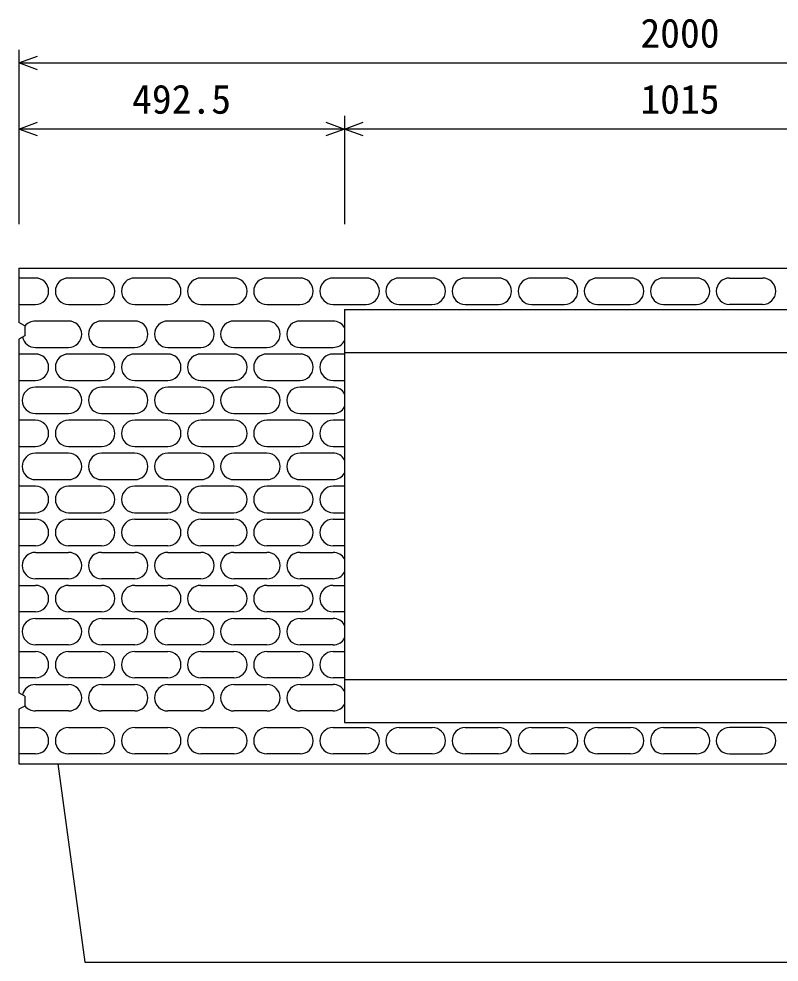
# Model space of a CAD drawing. Units: millimetres, scale not verified. Extents: x -16800 to 16800, y -5940 to 5940.
# Drawn here: x -8964 to -7814, y 2742 to 4169 of the extents above; entities that cross this region are included whole.
import ezdxf
from ezdxf.enums import TextEntityAlignment as Align

# ---------------------------------------------------------------- set-up
doc = ezdxf.new("R2010")
doc.units = ezdxf.units.MM
doc.header["$LTSCALE"] = 20
for name, color, linetype, lineweight in [('0-0_DIM', 7, 'Continuous', 25), ('0-2_HATCH', 6, 'Continuous', 25), ('0-5_OUTLINE', 3, 'Continuous', 25)]:
    doc.layers.add(name, color=color, linetype=linetype, lineweight=lineweight)
doc.styles.add('ＭＳ ゴシック', font='')
doc.styles.get('ＭＳ ゴシック').set_extended_font_data('MS Gothic')

msp = doc.modelspace()

# ---------------------------------------------------------------- linework, layer by layer
at = {"layer": '0-0_DIM'}
for p, q in [((-8963.67, 4121.94), (-8963.67, 3858.19)), ((-8963.67, 4101.94), (-6963.67, 4101.94)), ((-8471.17, 4021.94), (-8471.17, 3858.19)), ((-8471.17, 4001.94), (-8963.67, 4001.94)), ((-7456.17, 4001.94), (-8471.17, 4001.94))]:
    msp.add_line(p, q, dxfattribs=at)
for points in [[(-8935.48, 4091.68), (-8963.67, 4101.94), (-8935.48, 4112.2)], [(-8935.48, 3991.68), (-8963.67, 4001.94), (-8935.48, 4012.2)], [(-8499.36, 4012.2), (-8471.17, 4001.94), (-8499.36, 3991.68)], [(-8442.98, 3991.68), (-8471.17, 4001.94), (-8442.98, 4012.2)]]:
    msp.add_lwpolyline(points, dxfattribs=at)
at = {"layer": '0-2_HATCH'}
for p, q in [((-8938.67, 3776.52), (-8963.67, 3776.52)), ((-8838.49, 3776.52), (-8888.49, 3776.52)), ((-8738.49, 3776.52), (-8788.49, 3776.52)), ((-8638.49, 3776.52), (-8688.49, 3776.52)), ((-8538.49, 3776.52), (-8588.49, 3776.52)), ((-8438.49, 3776.52), (-8488.49, 3776.52)), ((-8338.49, 3776.52), (-8388.49, 3776.52)), ((-8238.49, 3776.52), (-8288.49, 3776.52)), ((-8138.49, 3776.52), (-8188.49, 3776.52)), ((-8038.49, 3776.52), (-8088.49, 3776.52)), ((-7938.86, 3776.52), (-7988.49, 3776.52)), ((-7888.86, 3776.52), (-7838.86, 3776.52)), ((-8963.67, 3736.52), (-8938.67, 3736.52)), ((-8888.49, 3736.52), (-8838.49, 3736.52)), ((-8788.49, 3736.52), (-8738.49, 3736.52)), ((-8688.49, 3736.52), (-8638.49, 3736.52)), ((-8588.49, 3736.52), (-8538.49, 3736.52)), ((-8488.49, 3736.52), (-8438.49, 3736.52)), ((-8388.49, 3736.52), (-8338.49, 3736.52)), ((-8288.49, 3736.52), (-8238.49, 3736.52)), ((-8188.49, 3736.52), (-8138.49, 3736.52)), ((-8088.49, 3736.52), (-8038.49, 3736.52)), ((-7988.49, 3736.52), (-7938.86, 3736.52)), ((-7838.86, 3736.52), (-7888.86, 3736.52)), ((-8888.67, 3711.52), (-8938.67, 3711.52)), ((-8788.49, 3711.52), (-8838.49, 3711.52)), ((-8688.49, 3711.52), (-8738.49, 3711.52)), ((-8588.49, 3711.52), (-8638.49, 3711.52)), ((-8488.49, 3711.52), (-8538.49, 3711.52)), ((-8938.67, 3671.52), (-8888.67, 3671.52)), ((-8838.49, 3671.52), (-8788.49, 3671.52)), ((-8738.49, 3671.52), (-8688.49, 3671.52)), ((-8638.49, 3671.52), (-8588.49, 3671.52)), ((-8538.49, 3671.52), (-8488.49, 3671.52)), ((-8938.67, 3661.52), (-8963.67, 3661.52)), ((-8838.49, 3661.52), (-8888.49, 3661.52)), ((-8738.49, 3661.52), (-8788.49, 3661.52)), ((-8638.49, 3661.52), (-8688.49, 3661.52)), ((-8538.49, 3661.52), (-8588.49, 3661.52)), ((-8471.17, 3661.52), (-8488.49, 3661.52)), ((-8963.67, 3621.52), (-8938.67, 3621.52)), ((-8888.67, 3611.52), (-8938.67, 3611.52)), ((-8888.49, 3621.52), (-8838.49, 3621.52)), ((-8788.49, 3611.52), (-8838.49, 3611.52)), ((-8788.49, 3621.52), (-8738.49, 3621.52)), ((-8688.49, 3611.52), (-8738.49, 3611.52)), ((-8688.49, 3621.52), (-8638.49, 3621.52)), ((-8588.49, 3611.52), (-8638.49, 3611.52)), ((-8588.49, 3621.52), (-8538.49, 3621.52)), ((-8488.49, 3611.52), (-8538.49, 3611.52)), ((-8488.49, 3621.52), (-8471.17, 3621.52)), ((-8938.67, 3571.52), (-8888.67, 3571.52)), ((-8838.49, 3571.52), (-8788.49, 3571.52)), ((-8738.49, 3571.52), (-8688.49, 3571.52)), ((-8638.49, 3571.52), (-8588.49, 3571.52)), ((-8538.49, 3571.52), (-8488.49, 3571.52)), ((-8938.67, 3561.52), (-8963.67, 3561.52)), ((-8838.49, 3561.52), (-8888.49, 3561.52)), ((-8738.49, 3561.52), (-8788.49, 3561.52)), ((-8638.49, 3561.52), (-8688.49, 3561.52)), ((-8538.49, 3561.52), (-8588.49, 3561.52)), ((-8471.17, 3561.52), (-8488.49, 3561.52)), ((-8963.67, 3521.52), (-8938.67, 3521.52)), ((-8888.67, 3511.52), (-8938.67, 3511.52)), ((-8888.49, 3521.52), (-8838.49, 3521.52)), ((-8788.49, 3511.52), (-8838.49, 3511.52)), ((-8788.49, 3521.52), (-8738.49, 3521.52)), ((-8688.49, 3511.52), (-8738.49, 3511.52)), ((-8688.49, 3521.52), (-8638.49, 3521.52)), ((-8588.49, 3511.52), (-8638.49, 3511.52)), ((-8588.49, 3521.52), (-8538.49, 3521.52)), ((-8488.49, 3511.52), (-8538.49, 3511.52)), ((-8488.49, 3521.52), (-8471.17, 3521.52)), ((-8938.67, 3471.52), (-8888.67, 3471.52)), ((-8838.49, 3471.52), (-8788.49, 3471.52)), ((-8738.49, 3471.52), (-8688.49, 3471.52)), ((-8638.49, 3471.52), (-8588.49, 3471.52)), ((-8538.49, 3471.52), (-8488.49, 3471.52)), ((-8938.67, 3461.52), (-8963.67, 3461.52)), ((-8838.49, 3461.52), (-8888.49, 3461.52)), ((-8738.49, 3461.52), (-8788.49, 3461.52)), ((-8638.49, 3461.52), (-8688.49, 3461.52)), ((-8538.49, 3461.52), (-8588.49, 3461.52)), ((-8471.17, 3461.52), (-8488.49, 3461.52)), ((-8963.67, 3421.52), (-8938.67, 3421.52)), ((-8963.67, 3411.52), (-8938.67, 3411.52)), ((-8888.49, 3421.52), (-8838.49, 3421.52)), ((-8888.49, 3411.52), (-8838.49, 3411.52)), ((-8788.49, 3421.52), (-8738.49, 3421.52)), ((-8788.49, 3411.52), (-8738.49, 3411.52)), ((-8688.49, 3421.52), (-8638.49, 3421.52)), ((-8688.49, 3411.52), (-8638.49, 3411.52)), ((-8588.49, 3421.52), (-8538.49, 3421.52)), ((-8588.49, 3411.52), (-8538.49, 3411.52)), ((-8488.49, 3421.52), (-8471.17, 3421.52)), ((-8488.49, 3411.52), (-8471.17, 3411.52)), ((-8938.67, 3371.52), (-8963.67, 3371.52)), ((-8838.49, 3371.52), (-8888.49, 3371.52)), ((-8738.49, 3371.52), (-8788.49, 3371.52)), ((-8638.49, 3371.52), (-8688.49, 3371.52)), ((-8538.49, 3371.52), (-8588.49, 3371.52)), ((-8471.17, 3371.52), (-8488.49, 3371.52)), ((-8938.67, 3361.52), (-8888.67, 3361.52)), ((-8838.49, 3361.52), (-8788.49, 3361.52)), ((-8738.49, 3361.52), (-8688.49, 3361.52)), ((-8638.49, 3361.52), (-8588.49, 3361.52)), ((-8538.49, 3361.52), (-8488.49, 3361.52)), ((-8963.67, 3311.52), (-8938.67, 3311.52)), ((-8888.67, 3321.52), (-8938.67, 3321.52)), ((-8888.49, 3311.52), (-8838.49, 3311.52)), ((-8788.49, 3321.52), (-8838.49, 3321.52)), ((-8788.49, 3311.52), (-8738.49, 3311.52)), ((-8688.49, 3321.52), (-8738.49, 3321.52)), ((-8688.49, 3311.52), (-8638.49, 3311.52)), ((-8588.49, 3321.52), (-8638.49, 3321.52)), ((-8588.49, 3311.52), (-8538.49, 3311.52)), ((-8488.49, 3321.52), (-8538.49, 3321.52)), ((-8488.49, 3311.52), (-8471.17, 3311.52)), ((-8938.67, 3271.52), (-8963.67, 3271.52)), ((-8838.49, 3271.52), (-8888.49, 3271.52)), ((-8738.49, 3271.52), (-8788.49, 3271.52)), ((-8638.49, 3271.52), (-8688.49, 3271.52)), ((-8538.49, 3271.52), (-8588.49, 3271.52)), ((-8471.17, 3271.52), (-8488.49, 3271.52)), ((-8938.67, 3261.52), (-8888.67, 3261.52)), ((-8838.49, 3261.52), (-8788.49, 3261.52)), ((-8738.49, 3261.52), (-8688.49, 3261.52)), ((-8638.49, 3261.52), (-8588.49, 3261.52)), ((-8538.49, 3261.52), (-8488.49, 3261.52)), ((-8963.67, 3211.52), (-8938.67, 3211.52)), ((-8888.67, 3221.52), (-8938.67, 3221.52)), ((-8888.49, 3211.52), (-8838.49, 3211.52)), ((-8788.49, 3221.52), (-8838.49, 3221.52)), ((-8788.49, 3211.52), (-8738.49, 3211.52)), ((-8688.49, 3221.52), (-8738.49, 3221.52)), ((-8688.49, 3211.52), (-8638.49, 3211.52)), ((-8588.49, 3221.52), (-8638.49, 3221.52)), ((-8588.49, 3211.52), (-8538.49, 3211.52)), ((-8488.49, 3221.52), (-8538.49, 3221.52)), ((-8488.49, 3211.52), (-8471.17, 3211.52)), ((-8938.67, 3171.52), (-8963.67, 3171.52)), ((-8838.49, 3171.52), (-8888.49, 3171.52)), ((-8738.49, 3171.52), (-8788.49, 3171.52)), ((-8638.49, 3171.52), (-8688.49, 3171.52)), ((-8538.49, 3171.52), (-8588.49, 3171.52)), ((-8471.17, 3171.52), (-8488.49, 3171.52)), ((-8938.67, 3161.52), (-8888.67, 3161.52)), ((-8838.49, 3161.52), (-8788.49, 3161.52)), ((-8738.49, 3161.52), (-8688.49, 3161.52)), ((-8638.49, 3161.52), (-8588.49, 3161.52)), ((-8538.49, 3161.52), (-8488.49, 3161.52)), ((-8888.67, 3121.52), (-8938.67, 3121.52)), ((-8788.49, 3121.52), (-8838.49, 3121.52)), ((-8688.49, 3121.52), (-8738.49, 3121.52)), ((-8588.49, 3121.52), (-8638.49, 3121.52)), ((-8488.49, 3121.52), (-8538.49, 3121.52)), ((-8963.67, 3096.52), (-8938.67, 3096.52)), ((-8888.49, 3096.52), (-8838.49, 3096.52)), ((-8788.49, 3096.52), (-8738.49, 3096.52)), ((-8688.49, 3096.52), (-8638.49, 3096.52)), ((-8588.49, 3096.52), (-8538.49, 3096.52)), ((-8488.49, 3096.52), (-8438.49, 3096.52)), ((-8388.49, 3096.52), (-8338.49, 3096.52)), ((-8288.49, 3096.52), (-8238.49, 3096.52)), ((-8188.49, 3096.52), (-8138.49, 3096.52)), ((-8088.49, 3096.52), (-8038.49, 3096.52)), ((-7988.49, 3096.52), (-7938.86, 3096.52)), ((-7838.86, 3096.52), (-7888.86, 3096.52)), ((-8938.67, 3056.52), (-8963.67, 3056.52)), ((-8838.49, 3056.52), (-8888.49, 3056.52)), ((-8738.49, 3056.52), (-8788.49, 3056.52)), ((-8638.49, 3056.52), (-8688.49, 3056.52)), ((-8538.49, 3056.52), (-8588.49, 3056.52)), ((-8438.49, 3056.52), (-8488.49, 3056.52)), ((-8338.49, 3056.52), (-8388.49, 3056.52)), ((-8238.49, 3056.52), (-8288.49, 3056.52)), ((-8138.49, 3056.52), (-8188.49, 3056.52)), ((-8038.49, 3056.52), (-8088.49, 3056.52)), ((-7938.86, 3056.52), (-7988.49, 3056.52)), ((-7888.86, 3056.52), (-7838.86, 3056.52))]:
    msp.add_line(p, q, dxfattribs=at)
for centre, start, end in [((-8938.67, 3756.52), 270, 90), ((-8888.49, 3756.52), 90, 270), ((-8838.49, 3756.52), 270, 90), ((-8788.49, 3756.52), 90, 270), ((-8738.49, 3756.52), 270, 90), ((-8688.49, 3756.52), 90, 270), ((-8638.49, 3756.52), 270, 90), ((-8588.49, 3756.52), 90, 270), ((-8538.49, 3756.52), 270, 90), ((-8488.49, 3756.52), 90, 270), ((-8438.49, 3756.52), 270, 90), ((-8388.49, 3756.52), 90, 270), ((-8338.49, 3756.52), 270, 90), ((-8288.49, 3756.52), 90, 270), ((-8238.49, 3756.52), 270, 90), ((-8188.49, 3756.52), 90, 270), ((-8138.49, 3756.52), 270, 90), ((-8088.49, 3756.52), 90, 270), ((-8038.49, 3756.52), 270, 90), ((-7988.49, 3756.52), 90, 270), ((-7938.86, 3756.52), 270, 90), ((-7888.86, 3756.52), 90, 270), ((-7838.86, 3756.52), 270, 90), ((-8938.67, 3691.52), 90, 142.00164), ((-8888.67, 3691.52), 270, 90), ((-8838.49, 3691.52), 90, 270), ((-8788.49, 3691.52), 270, 90), ((-8738.49, 3691.52), 90, 270), ((-8688.49, 3691.52), 270, 90), ((-8638.49, 3691.52), 90, 270), ((-8588.49, 3691.52), 270, 90), ((-8538.49, 3691.52), 90, 270), ((-8488.49, 3691.52), 30.02692, 90), ((-8938.67, 3691.52), 192.83871, 270), ((-8488.49, 3691.52), 270, 329.97733), ((-8938.67, 3641.52), 270, 90), ((-8888.49, 3641.52), 90, 270), ((-8838.49, 3641.52), 270, 90), ((-8788.49, 3641.52), 90, 270), ((-8738.49, 3641.52), 270, 90), ((-8688.49, 3641.52), 90, 270), ((-8638.49, 3641.52), 270, 90), ((-8588.49, 3641.52), 90, 270), ((-8538.49, 3641.52), 270, 90), ((-8488.49, 3641.52), 90, 270), ((-8938.67, 3591.52), 90.28109, 270), ((-8888.67, 3591.52), 270, 90), ((-8838.49, 3591.52), 90, 270), ((-8788.49, 3591.52), 270, 90), ((-8738.49, 3591.52), 90, 270), ((-8688.49, 3591.52), 270, 90), ((-8638.49, 3591.52), 90, 270), ((-8588.49, 3591.52), 270, 90), ((-8538.49, 3591.52), 90, 270), ((-8488.49, 3591.52), 30.02692, 90), ((-8488.49, 3591.52), 270, 329.97733), ((-8938.67, 3541.52), 270, 90), ((-8888.49, 3541.52), 90, 270), ((-8838.49, 3541.52), 270, 90), ((-8788.49, 3541.52), 90, 270), ((-8738.49, 3541.52), 270, 90), ((-8688.49, 3541.52), 90, 270), ((-8638.49, 3541.52), 270, 90), ((-8588.49, 3541.52), 90, 270), ((-8538.49, 3541.52), 270, 90), ((-8488.49, 3541.52), 90, 270), ((-8938.67, 3491.52), 90.28109, 270), ((-8888.67, 3491.52), 270, 90), ((-8838.49, 3491.52), 90, 270), ((-8788.49, 3491.52), 270, 90), ((-8738.49, 3491.52), 90, 270), ((-8688.49, 3491.52), 270, 90), ((-8638.49, 3491.52), 90, 270), ((-8588.49, 3491.52), 270, 90), ((-8538.49, 3491.52), 90, 270), ((-8488.49, 3491.52), 30.02692, 90), ((-8488.49, 3491.52), 270, 329.97733), ((-8938.67, 3441.52), 270, 90), ((-8888.49, 3441.52), 90, 270), ((-8838.49, 3441.52), 270, 90), ((-8788.49, 3441.52), 90, 270), ((-8738.49, 3441.52), 270, 90), ((-8688.49, 3441.52), 90, 270), ((-8638.49, 3441.52), 270, 90), ((-8588.49, 3441.52), 90, 270), ((-8538.49, 3441.52), 270, 90), ((-8488.49, 3441.52), 90, 270), ((-8938.67, 3391.52), 270, 90), ((-8888.49, 3391.52), 90, 270), ((-8838.49, 3391.52), 270, 90), ((-8788.49, 3391.52), 90, 270), ((-8738.49, 3391.52), 270, 90), ((-8688.49, 3391.52), 90, 270), ((-8638.49, 3391.52), 270, 90), ((-8588.49, 3391.52), 90, 270), ((-8538.49, 3391.52), 270, 90), ((-8488.49, 3391.52), 90, 270), ((-8938.67, 3341.52), 90, 269.71891), ((-8888.67, 3341.52), 270, 90), ((-8838.49, 3341.52), 90, 270), ((-8788.49, 3341.52), 270, 90), ((-8738.49, 3341.52), 90, 270), ((-8688.49, 3341.52), 270, 90), ((-8638.49, 3341.52), 90, 270), ((-8588.49, 3341.52), 270, 90), ((-8538.49, 3341.52), 90, 270), ((-8488.49, 3341.52), 30.02267, 90), ((-8488.49, 3341.52), 270, 329.97308), ((-8938.67, 3291.52), 270, 90), ((-8888.49, 3291.52), 90, 270), ((-8838.49, 3291.52), 270, 90), ((-8788.49, 3291.52), 90, 270), ((-8738.49, 3291.52), 270, 90), ((-8688.49, 3291.52), 90, 270), ((-8638.49, 3291.52), 270, 90), ((-8588.49, 3291.52), 90, 270), ((-8538.49, 3291.52), 270, 90), ((-8488.49, 3291.52), 90, 270), ((-8938.67, 3241.52), 90, 269.71891), ((-8888.67, 3241.52), 270, 90), ((-8838.49, 3241.52), 90, 270), ((-8788.49, 3241.52), 270, 90), ((-8738.49, 3241.52), 90, 270), ((-8688.49, 3241.52), 270, 90), ((-8638.49, 3241.52), 90, 270), ((-8588.49, 3241.52), 270, 90), ((-8538.49, 3241.52), 90, 270), ((-8488.49, 3241.52), 30.02267, 90), ((-8488.49, 3241.52), 270, 329.97308), ((-8938.67, 3191.52), 270, 90), ((-8888.49, 3191.52), 90, 270), ((-8838.49, 3191.52), 270, 90), ((-8788.49, 3191.52), 90, 270), ((-8738.49, 3191.52), 270, 90), ((-8688.49, 3191.52), 90, 270), ((-8638.49, 3191.52), 270, 90), ((-8588.49, 3191.52), 90, 270), ((-8538.49, 3191.52), 270, 90), ((-8488.49, 3191.52), 90, 270), ((-8938.67, 3141.52), 90, 167.16129), ((-8888.67, 3141.52), 270, 90), ((-8838.49, 3141.52), 90, 270), ((-8788.49, 3141.52), 270, 90), ((-8738.49, 3141.52), 90, 270), ((-8688.49, 3141.52), 270, 90), ((-8638.49, 3141.52), 90, 270), ((-8588.49, 3141.52), 270, 90), ((-8538.49, 3141.52), 90, 270), ((-8488.49, 3141.52), 30.02267, 90), ((-8938.67, 3141.52), 217.99836, 270), ((-8488.49, 3141.52), 270, 329.97308), ((-8938.67, 3076.52), 270, 90), ((-8888.49, 3076.52), 90, 270), ((-8838.49, 3076.52), 270, 90), ((-8788.49, 3076.52), 90, 270), ((-8738.49, 3076.52), 270, 90), ((-8688.49, 3076.52), 90, 270), ((-8638.49, 3076.52), 270, 90), ((-8588.49, 3076.52), 90, 270), ((-8538.49, 3076.52), 270, 90), ((-8488.49, 3076.52), 90, 270), ((-8438.49, 3076.52), 270, 90), ((-8388.49, 3076.52), 90, 270), ((-8338.49, 3076.52), 270, 90), ((-8288.49, 3076.52), 90, 270), ((-8238.49, 3076.52), 270, 90), ((-8188.49, 3076.52), 90, 270), ((-8138.49, 3076.52), 270, 90), ((-8088.49, 3076.52), 90, 270), ((-8038.49, 3076.52), 270, 90), ((-7988.49, 3076.52), 90, 270), ((-7938.86, 3076.52), 270, 90), ((-7888.86, 3076.52), 90, 270), ((-7838.86, 3076.52), 270, 90)]:
    msp.add_arc(centre, 20, start, end, dxfattribs=at)
at = {"layer": '0-5_OUTLINE'}
for p, q in [((-8963.67, 3791.52), (-6963.67, 3791.52)), ((-8963.67, 3791.52), (-8963.67, 3709.02)), ((-8471.17, 3729.02), (-7456.17, 3729.02)), ((-8471.17, 3729.02), (-8471.17, 3104.02)), ((-8954.67, 3704.02), (-8963.67, 3709.02)), ((-8954.67, 3704.02), (-8954.67, 3689.02)), ((-8954.67, 3689.02), (-8963.67, 3684.02)), ((-8963.67, 3684.02), (-8963.67, 3149.02)), ((-8471.17, 3664.02), (-7456.17, 3664.02)), ((-8471.17, 3169.02), (-7456.17, 3169.02)), ((-8954.67, 3144.02), (-8963.67, 3149.02)), ((-8471.17, 3104.02), (-7456.17, 3104.02)), ((-8963.67, 3041.52), (-6963.67, 3041.52))]:
    msp.add_line(p, q, dxfattribs=at)
for points in [[(-8954.67, 3144.02), (-8954.67, 3129.02), (-8963.67, 3124.02), (-8963.67, 3041.52)], [(-8904.77, 3041.52), (-8863.67, 2741.52), (-7063.67, 2741.52)]]:
    msp.add_lwpolyline(points, dxfattribs=at)

# ---------------------------------------------------------------- texts
at = {"layer": '0-0_DIM', "style": 'ＭＳ ゴシック'}
for s, p in [('2000', (-8023.67, 4111.94)), ('492.5', (-8792.42, 4011.94)), ('1015', (-8023.67, 4011.94))]:
    msp.add_text(s, height=43.99, dxfattribs=at).set_placement(p, align=Align.BOTTOM_LEFT)

doc.saveas('drawing.dxf')
